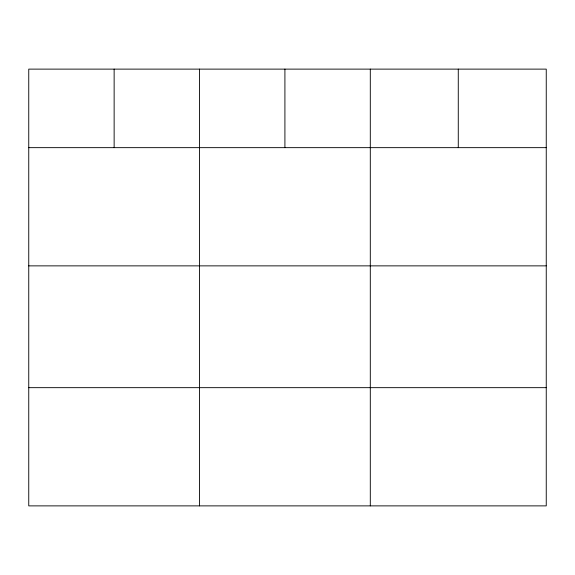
<?xml version="1.0" encoding="UTF-8"?>
<svg xmlns="http://www.w3.org/2000/svg" width="575" height="575" viewBox="0 0 575 575"><rect width="100%" height="100%" fill="white"/><g stroke="black" fill="none" stroke-linecap="round" stroke-linejoin="round"><path stroke-width="0.86" d="M546.25 265.866L546.25 69.122L28.75 69.122L28.75 505.878L546.25 505.878L546.25 265.866L28.75 265.866M28.75 147.653L546.25 147.653M28.75 387.665L546.25 387.665M458.275 69.122L458.275 147.653M370.3 69.122L370.3 505.878M284.912 69.122L284.912 147.653M199.525 69.122L199.525 505.878M114.138 69.122L114.138 147.653"/></g></svg>
